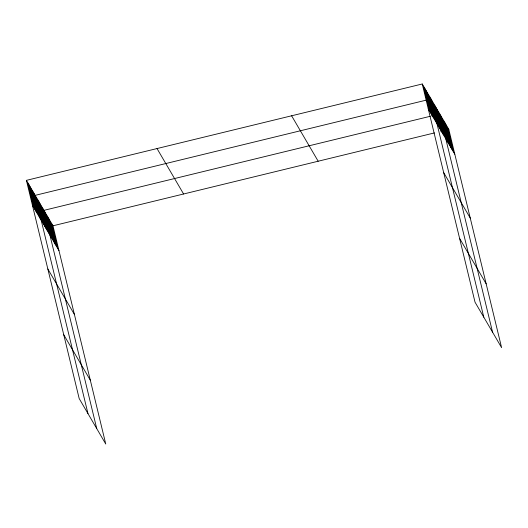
<?xml version="1.0" encoding="UTF-8"?>
<svg xmlns="http://www.w3.org/2000/svg" width="528" height="528" viewBox="0 0 528 528"><rect width="100%" height="100%" fill="white"/><g stroke="black" fill="none" stroke-linecap="round" stroke-linejoin="round"><path stroke-width="0.79" d="M26.4 180.358L52.965 225.799L105.758 444.015L79.193 398.581L26.4 180.358L422.242 83.985L448.807 129.419L501.6 347.642L475.035 302.201L422.242 83.985M430.214 116.299L43.936 210.349L96.73 428.571M431.812 115.909L439.771 113.969L492.565 332.191M52.965 225.799L434.471 132.911M440.84 131.36L448.807 129.419M428.241 108.794L454.806 154.229M443.685 172.616L470.25 218.057M459.591 238.379L486.156 283.813M291.614 115.784L318.179 161.225M157.027 148.553L183.592 193.994M32.399 205.168L58.971 250.609M47.843 268.996L74.408 314.431M63.749 334.752L90.321 380.193M447.513 127.215L453.519 152.024M446.226 125.004L452.225 149.813M444.932 122.8L450.938 147.609M443.645 120.595L449.645 145.405M442.352 118.384L448.358 143.194M441.065 116.18L447.064 140.989M438.524 111.83L444.523 136.64M437.27 109.685L443.269 134.495M436.016 107.547L442.015 132.356M434.762 105.402L440.768 130.211M433.514 103.264L439.514 128.073M432.26 101.119L438.26 125.928M483.8 317.196L431.006 98.974L35.165 195.353L87.958 413.576M429.752 96.835L435.758 121.645M428.498 94.69L434.504 119.5M427.251 92.552L433.25 117.361M425.997 90.407L431.996 115.216M424.743 88.268L430.749 113.078M423.489 86.123L429.495 110.933M51.678 223.588L57.677 248.398M50.384 221.384L56.39 246.193M49.097 219.173L55.097 243.982M47.804 216.968L53.81 241.778M46.517 214.764L52.516 239.573M45.223 212.553L51.229 237.362M42.682 208.204L48.682 233.013M41.428 206.065L47.434 230.875M40.174 203.92L46.18 228.73M38.927 201.782L44.926 226.591M37.673 199.637L43.672 224.446M36.419 197.492L42.425 222.308M33.917 193.208L39.917 218.018M32.663 191.07L38.663 215.879M31.409 188.925L37.409 213.734M30.155 186.787L36.161 211.596M28.908 184.642L34.907 209.451M27.654 182.503L33.653 207.313"/></g></svg>
